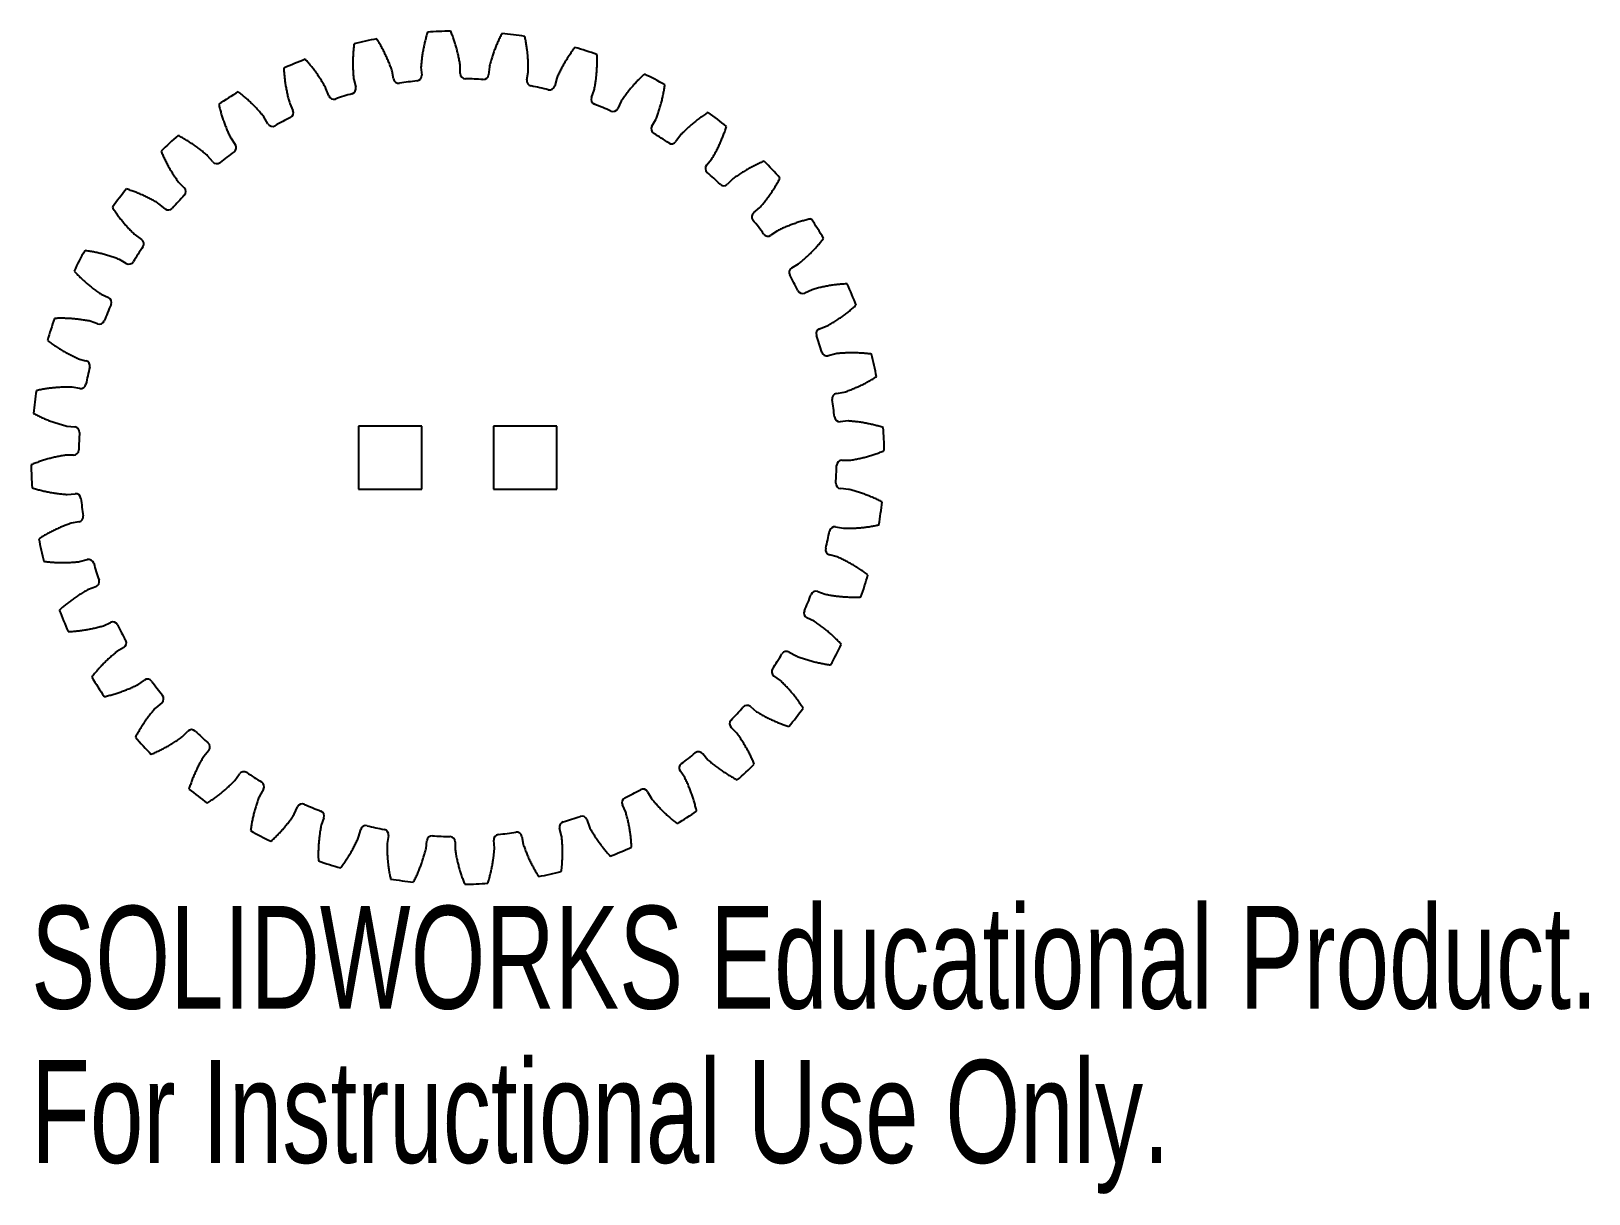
# Model space of a CAD drawing. Header units: inches. Extents: x -0.79 to 2.09, y -1.36 to 0.79.
import ezdxf

# ---------------------------------------------------------------- set-up
doc = ezdxf.new("R2010")
doc.units = ezdxf.units.IN
doc.header["$MEASUREMENT"] = 0
doc.styles.add('SLDTEXTSTYLE0', font='TXT', dxfattribs={"width": 0.7})

msp = doc.modelspace()

# ---------------------------------------------------------------- linework, layer by layer
at = {"color": 7, "linetype": 'Continuous', "lineweight": 25}
for p, q in [((-0.068, 0.7229), (-0.0667, 0.7083)), ((0.0047, 0.7115), (0.0047, 0.7261)), ((0.0586, 0.7237), (0.0573, 0.7092)), ((-0.1925, 0.7001), (-0.1887, 0.686)), ((-0.1189, 0.7015), (-0.1214, 0.7159)), ((0.1282, 0.6998), (0.1307, 0.7142)), ((0.1834, 0.7026), (0.1796, 0.6884)), ((-0.2389, 0.6702), (-0.2439, 0.6839)), ((0.2478, 0.6669), (0.2528, 0.6807)), ((-0.3111, 0.6561), (-0.305, 0.6428)), ((0.3026, 0.6601), (0.2964, 0.6468)), ((-0.3516, 0.6185), (-0.359, 0.6312)), ((0.3598, 0.6138), (0.3671, 0.6265)), ((-0.4203, 0.5921), (-0.4119, 0.5801)), ((0.4126, 0.5975), (0.4042, 0.5855)), ((-0.4537, 0.548), (-0.4631, 0.5593)), ((0.4609, 0.542), (0.4703, 0.5532)), ((-0.5168, 0.5101), (-0.5064, 0.4997)), ((0.5101, 0.5168), (0.4997, 0.5064)), ((-0.542, 0.4609), (-0.5532, 0.4703)), ((0.548, 0.4537), (0.5593, 0.4631)), ((-0.5975, 0.4126), (-0.5855, 0.4042)), ((0.5921, 0.4203), (0.5801, 0.4119)), ((-0.6138, 0.3598), (-0.6265, 0.3671)), ((0.6185, 0.3516), (0.6312, 0.359)), ((-0.6601, 0.3026), (-0.6468, 0.2964)), ((0.6561, 0.3111), (0.6428, 0.305)), ((-0.6669, 0.2478), (-0.6807, 0.2528)), ((0.6702, 0.2389), (0.6839, 0.2439)), ((-0.7026, 0.1834), (-0.6884, 0.1796)), ((0.7001, 0.1925), (0.686, 0.1887)), ((-0.6998, 0.1282), (-0.7142, 0.1307)), ((0.7015, 0.1189), (0.7159, 0.1214)), ((-0.7237, 0.0586), (-0.7092, 0.0573)), ((-0.1835, 0.0585), (-0.1835, -0.0585)), ((-0.0665, 0.0585), (-0.1835, 0.0585)), ((-0.0665, -0.0585), (-0.0665, 0.0585)), ((0.1835, 0.0585), (0.0665, 0.0585)), ((0.0665, 0.0585), (0.0665, -0.0585)), ((0.1835, -0.0585), (0.1835, 0.0585)), ((0.7229, 0.068), (0.7083, 0.0667)), ((-0.7115, 0.0047), (-0.7261, 0.0047)), ((0.7115, -0.0047), (0.7261, -0.0047)), ((0.7237, -0.0586), (0.7092, -0.0573)), ((-0.7229, -0.068), (-0.7083, -0.0667)), ((-0.1835, -0.0585), (-0.0665, -0.0585)), ((0.0665, -0.0585), (0.1835, -0.0585)), ((-0.7015, -0.1189), (-0.7159, -0.1214)), ((0.6998, -0.1282), (0.7142, -0.1307)), ((-0.7001, -0.1925), (-0.686, -0.1887)), ((0.7026, -0.1834), (0.6884, -0.1796)), ((-0.6702, -0.2389), (-0.6839, -0.2439)), ((0.6669, -0.2478), (0.6807, -0.2528)), ((-0.6561, -0.3111), (-0.6428, -0.305)), ((0.6601, -0.3026), (0.6468, -0.2964)), ((-0.6185, -0.3516), (-0.6312, -0.359)), ((0.6138, -0.3598), (0.6265, -0.3671)), ((-0.5921, -0.4203), (-0.5801, -0.4119)), ((0.5975, -0.4126), (0.5855, -0.4042)), ((-0.548, -0.4537), (-0.5593, -0.4631)), ((0.542, -0.4609), (0.5532, -0.4703)), ((-0.5101, -0.5168), (-0.4997, -0.5064)), ((0.5168, -0.5101), (0.5064, -0.4997)), ((-0.4609, -0.542), (-0.4703, -0.5532)), ((0.4537, -0.548), (0.4631, -0.5593)), ((-0.4126, -0.5975), (-0.4042, -0.5855)), ((0.4203, -0.5921), (0.4119, -0.5801)), ((-0.3598, -0.6138), (-0.3671, -0.6265)), ((0.3516, -0.6185), (0.359, -0.6312)), ((-0.3026, -0.6601), (-0.2964, -0.6468)), ((0.3111, -0.6561), (0.305, -0.6428)), ((-0.2478, -0.6669), (-0.2528, -0.6807)), ((-0.1834, -0.7026), (-0.1796, -0.6884)), ((0.1925, -0.7001), (0.1887, -0.686)), ((0.2389, -0.6702), (0.2439, -0.6839)), ((-0.1282, -0.6998), (-0.1307, -0.7142)), ((-0.0586, -0.7237), (-0.0573, -0.7092)), ((-0.0047, -0.7115), (-0.0047, -0.7261)), ((0.068, -0.7229), (0.0667, -0.7083)), ((0.1189, -0.7015), (0.1214, -0.7159))]:
    msp.add_line(p, q, dxfattribs=at)
for centre, radius, start, end in [((0, 0), 0.79, 90.9481, 94.0519), ((0, 0), 0.79, 80.9481, 84.0519), ((0, 0), 0.79, 100.9481, 104.0519), ((0, 0), 0.79, 70.9481, 74.0519), ((0, 0), 0.79, 110.9481, 114.0519), ((-0.1092, 0.7032), 0.00982, 190, 278.8295), ((0, 0), 0.7018, 96.1705, 98.8295), ((-0.0765, 0.7075), 0.00982, 276.1705, 5), ((0.0145, 0.7115), 0.00982, 180, 268.8295), ((0, 0), 0.7018, 86.1705, 88.8295), ((0.0475, 0.71), 0.00982, 266.1705, 355), ((0.1379, 0.6981), 0.00982, 170, 258.8295), ((0, 0), 0.79, 60.9481, 64.0519), ((0, 0), 0.79, 120.9481, 124.0519), ((-0.2297, 0.6735), 0.00982, 200, 288.8295), ((0, 0), 0.7018, 106.1705, 108.8295), ((-0.1982, 0.6835), 0.00982, 286.1705, 15), ((0, 0), 0.7018, 76.1705, 78.8295), ((0.1701, 0.691), 0.00982, 256.1705, 345), ((0.257, 0.6636), 0.00982, 160, 248.8295), ((-0.3139, 0.6387), 0.00982, 296.1705, 25), ((0, 0), 0.7018, 66.1705, 68.8295), ((0.2875, 0.6509), 0.00982, 246.1705, 335), ((0, 0), 0.79, 50.9481, 54.0519), ((-0.3431, 0.6234), 0.00982, 210, 298.8295), ((0, 0), 0.7018, 116.1705, 118.8295), ((0.3683, 0.6089), 0.00982, 150, 238.8295), ((0, 0), 0.79, 130.9481, 134.0519), ((-0.42, 0.5745), 0.00982, 306.1705, 35), ((0, 0), 0.7018, 56.1705, 58.8295), ((0.3962, 0.5911), 0.00982, 236.1705, 325), ((0, 0), 0.7018, 126.1705, 128.8295), ((0, 0), 0.79, 40.9481, 44.0519), ((-0.4462, 0.5544), 0.00982, 220, 308.8295), ((0.4685, 0.5357), 0.00982, 140, 228.8295), ((0, 0), 0.7018, 46.1705, 48.8295), ((0, 0), 0.79, 140.9481, 144.0519), ((-0.5134, 0.4928), 0.00982, 316.1705, 45), ((0.4928, 0.5134), 0.00982, 226.1705, 315), ((-0.5357, 0.4685), 0.00982, 230, 318.8295), ((0, 0), 0.7018, 136.1705, 138.8295), ((0.5544, 0.4462), 0.00982, 130, 218.8295), ((0, 0), 0.7018, 36.1705, 38.8295), ((0, 0), 0.79, 30.9481, 34.0519), ((-0.5911, 0.3962), 0.00982, 326.1705, 55), ((0.5745, 0.42), 0.00982, 216.1705, 305), ((0, 0), 0.79, 150.9481, 154.0519), ((0, 0), 0.7018, 146.1705, 148.8295), ((-0.6089, 0.3683), 0.00982, 240, 328.8295), ((0.6234, 0.3431), 0.00982, 120, 208.8295), ((0, 0), 0.7018, 26.1705, 28.8295), ((0, 0), 0.79, 20.9481, 24.0519), ((-0.6509, 0.2875), 0.00982, 336.1705, 65), ((0.6387, 0.3139), 0.00982, 206.1705, 295), ((0, 0), 0.7018, 156.1705, 158.8295), ((0, 0), 0.79, 160.9481, 164.0519), ((-0.6636, 0.257), 0.00982, 250, 338.8295), ((0.6735, 0.2297), 0.00982, 110, 198.8295), ((0, 0), 0.7018, 16.1705, 18.8295), ((-0.691, 0.1701), 0.00982, 346.1705, 75), ((0.6835, 0.1982), 0.00982, 196.1705, 285), ((0, 0), 0.79, 10.9481, 14.0519), ((0, 0), 0.7018, 166.1705, 168.8295), ((0, 0), 0.79, 170.9481, 174.0519), ((-0.6981, 0.1379), 0.00982, 260, 348.8295), ((0.7032, 0.1092), 0.00982, 100, 188.8295), ((0, 0), 0.7018, 6.1705, 8.8295), ((0.7075, 0.0765), 0.00982, 186.1705, 275), ((-0.71, 0.0475), 0.00982, 356.1705, 85), ((0, 0), 0.7018, 176.1705, 178.8295), ((0, 0), 0.79, 0.9481, 4.0519), ((-0.7115, 0.0145), 0.00982, 270, 358.8295), ((0, 0), 0.79, 180.9481, 184.0519), ((0, 0), 0.7018, 356.1705, 358.8295), ((0.7115, -0.0145), 0.00982, 90, 178.8295), ((0.71, -0.0475), 0.00982, 176.1705, 265), ((-0.7075, -0.0765), 0.00982, 6.1705, 95), ((0, 0), 0.7018, 186.1705, 188.8295), ((0, 0), 0.79, 350.9481, 354.0519), ((-0.7032, -0.1092), 0.00982, 280, 8.8295), ((0, 0), 0.7018, 346.1705, 348.8295), ((0.6981, -0.1379), 0.00982, 80, 168.8295), ((0, 0), 0.79, 190.9481, 194.0519), ((0.691, -0.1701), 0.00982, 166.1705, 255), ((-0.6835, -0.1982), 0.00982, 16.1705, 105), ((0, 0), 0.7018, 196.1705, 198.8295), ((-0.6735, -0.2297), 0.00982, 290, 18.8295), ((0, 0), 0.79, 340.9481, 344.0519), ((0, 0), 0.7018, 336.1705, 338.8295), ((0.6636, -0.257), 0.00982, 70, 158.8295), ((0, 0), 0.79, 200.9481, 204.0519), ((0.6509, -0.2875), 0.00982, 156.1705, 245), ((-0.6387, -0.3139), 0.00982, 26.1705, 115), ((0, 0), 0.7018, 206.1705, 208.8295), ((-0.6234, -0.3431), 0.00982, 300, 28.8295), ((0, 0), 0.79, 330.9481, 334.0519), ((0, 0), 0.7018, 326.1705, 328.8295), ((0.6089, -0.3683), 0.00982, 60, 148.8295), ((0.5911, -0.3962), 0.00982, 146.1705, 235), ((0, 0), 0.79, 210.9481, 214.0519), ((-0.5745, -0.42), 0.00982, 36.1705, 125), ((0, 0), 0.7018, 216.1705, 218.8295), ((-0.5544, -0.4462), 0.00982, 310, 38.8295), ((0.5357, -0.4685), 0.00982, 50, 138.8295), ((0.5134, -0.4928), 0.00982, 136.1705, 225), ((0, 0), 0.7018, 316.1705, 318.8295), ((0, 0), 0.79, 320.9481, 324.0519), ((0, 0), 0.79, 220.9481, 224.0519), ((-0.4928, -0.5134), 0.00982, 46.1705, 135), ((0, 0), 0.7018, 226.1705, 228.8295), ((-0.4685, -0.5357), 0.00982, 320, 48.8295), ((0, 0), 0.7018, 306.1705, 308.8295), ((0.4462, -0.5544), 0.00982, 40, 128.8295), ((0.42, -0.5745), 0.00982, 126.1705, 215), ((0, 0), 0.79, 310.9481, 314.0519), ((-0.3962, -0.5911), 0.00982, 56.1705, 145), ((0, 0), 0.7018, 236.1705, 238.8295), ((-0.3683, -0.6089), 0.00982, 330, 58.8295), ((0, 0), 0.79, 230.9481, 234.0519), ((0.3139, -0.6387), 0.00982, 116.1705, 205), ((0, 0), 0.7018, 296.1705, 298.8295), ((0.3431, -0.6234), 0.00982, 30, 118.8295), ((-0.2875, -0.6509), 0.00982, 66.1705, 155), ((0, 0), 0.7018, 246.1705, 248.8295), ((-0.257, -0.6636), 0.00982, 340, 68.8295), ((0, 0), 0.79, 300.9481, 304.0519), ((0, 0), 0.79, 240.9481, 244.0519), ((-0.1701, -0.691), 0.00982, 76.1705, 165), ((0, 0), 0.7018, 256.1705, 258.8295), ((-0.1379, -0.6981), 0.00982, 350, 78.8295), ((0.1982, -0.6835), 0.00982, 106.1705, 195), ((0, 0), 0.7018, 286.1705, 288.8295), ((0.2297, -0.6735), 0.00982, 20, 108.8295), ((-0.0475, -0.71), 0.00982, 86.1705, 175), ((0, 0), 0.7018, 266.1705, 268.8295), ((-0.0145, -0.7115), 0.00982, 0, 88.8295), ((0.0765, -0.7075), 0.00982, 96.1705, 185), ((0, 0), 0.7018, 276.1705, 278.8295), ((0.1092, -0.7032), 0.00982, 10, 98.8295), ((0, 0), 0.79, 250.9481, 254.0519), ((0, 0), 0.79, 290.9481, 294.0519), ((0, 0), 0.79, 280.9481, 284.0519), ((0, 0), 0.79, 260.9481, 264.0519), ((0, 0), 0.79, 270.9481, 274.0519)]:
    msp.add_arc(centre, radius, start, end, dxfattribs=at)
for points in [[(-0.0558, 0.788), (-0.0658, 0.7564), (-0.068, 0.7229)], [(0.0047, 0.7261), (-0.0003, 0.7593), (-0.0131, 0.7899)], [(0.0819, 0.7857), (0.0665, 0.7564), (0.0586, 0.7237)], [(0.1307, 0.7142), (0.1315, 0.7478), (0.1243, 0.7802)], [(-0.1918, 0.7664), (-0.1962, 0.7335), (-0.1925, 0.7001)], [(-0.1214, 0.7159), (-0.1322, 0.7477), (-0.15, 0.7756)], [(0.2171, 0.7596), (0.1968, 0.7333), (0.1834, 0.7026)], [(-0.322, 0.7214), (-0.3206, 0.6883), (-0.3111, 0.6561)], [(-0.2439, 0.6839), (-0.26, 0.7134), (-0.2824, 0.7378)], [(0.2528, 0.6807), (0.2594, 0.7136), (0.2579, 0.7467)], [(0.3457, 0.7104), (0.3212, 0.688), (0.3026, 0.6601)], [(-0.359, 0.6312), (-0.3799, 0.6574), (-0.4063, 0.6775)], [(0.3671, 0.6265), (0.3793, 0.6577), (0.3836, 0.6906)], [(-0.4424, 0.6545), (-0.4352, 0.6221), (-0.4203, 0.5921)], [(0.4638, 0.6395), (0.4358, 0.6218), (0.4126, 0.5975)], [(0.4703, 0.5532), (0.4878, 0.5818), (0.4977, 0.6135)], [(-0.4631, 0.5593), (-0.4883, 0.5814), (-0.5177, 0.5967)], [(-0.5493, 0.5678), (-0.5366, 0.5371), (-0.5168, 0.5101)], [(0.5678, 0.5493), (0.5371, 0.5366), (0.5101, 0.5168)], [(-0.5532, 0.4703), (-0.5818, 0.4878), (-0.6135, 0.4977)], [(0.5593, 0.4631), (0.5814, 0.4883), (0.5967, 0.5177)], [(-0.6395, 0.4638), (-0.6218, 0.4358), (-0.5975, 0.4126)], [(0.6545, 0.4424), (0.6221, 0.4352), (0.5921, 0.4203)], [(0.6312, 0.359), (0.6574, 0.3799), (0.6775, 0.4063)], [(-0.6265, 0.3671), (-0.6577, 0.3793), (-0.6906, 0.3836)], [(-0.7104, 0.3457), (-0.688, 0.3212), (-0.6601, 0.3026)], [(0.7214, 0.322), (0.6883, 0.3206), (0.6561, 0.3111)], [(0.6839, 0.2439), (0.7134, 0.26), (0.7378, 0.2824)], [(-0.6807, 0.2528), (-0.7136, 0.2594), (-0.7467, 0.2579)], [(-0.7596, 0.2171), (-0.7333, 0.1968), (-0.7026, 0.1834)], [(0.7664, 0.1918), (0.7335, 0.1962), (0.7001, 0.1925)], [(0.7159, 0.1214), (0.7477, 0.1322), (0.7756, 0.15)], [(-0.7142, 0.1307), (-0.7478, 0.1315), (-0.7802, 0.1243)], [(-0.7857, 0.0819), (-0.7564, 0.0665), (-0.7237, 0.0586)], [(0.788, 0.0558), (0.7564, 0.0658), (0.7229, 0.068)], [(-0.7261, 0.0047), (-0.7593, -0.0003), (-0.7899, -0.0131)], [(0.7261, -0.0047), (0.7593, 0.0003), (0.7899, 0.0131)], [(-0.788, -0.0558), (-0.7564, -0.0658), (-0.7229, -0.068)], [(0.7857, -0.0819), (0.7564, -0.0665), (0.7237, -0.0586)], [(-0.7159, -0.1214), (-0.7477, -0.1322), (-0.7756, -0.15)], [(0.7142, -0.1307), (0.7478, -0.1315), (0.7802, -0.1243)], [(-0.7664, -0.1918), (-0.7335, -0.1962), (-0.7001, -0.1925)], [(0.7596, -0.2171), (0.7333, -0.1968), (0.7026, -0.1834)], [(-0.6839, -0.2439), (-0.7134, -0.26), (-0.7378, -0.2824)], [(0.6807, -0.2528), (0.7136, -0.2594), (0.7467, -0.2579)], [(-0.7214, -0.322), (-0.6883, -0.3206), (-0.6561, -0.3111)], [(0.7104, -0.3457), (0.688, -0.3212), (0.6601, -0.3026)], [(-0.6312, -0.359), (-0.6574, -0.3799), (-0.6775, -0.4063)], [(0.6265, -0.3671), (0.6577, -0.3793), (0.6906, -0.3836)], [(-0.6545, -0.4424), (-0.6221, -0.4352), (-0.5921, -0.4203)], [(0.6395, -0.4638), (0.6218, -0.4358), (0.5975, -0.4126)], [(-0.5593, -0.4631), (-0.5814, -0.4883), (-0.5967, -0.5177)], [(0.5532, -0.4703), (0.5818, -0.4878), (0.6135, -0.4977)], [(-0.5678, -0.5493), (-0.5371, -0.5366), (-0.5101, -0.5168)], [(0.5493, -0.5678), (0.5366, -0.5371), (0.5168, -0.5101)], [(-0.4703, -0.5532), (-0.4878, -0.5818), (-0.4977, -0.6135)], [(0.4631, -0.5593), (0.4883, -0.5814), (0.5177, -0.5967)], [(-0.4638, -0.6395), (-0.4358, -0.6218), (-0.4126, -0.5975)], [(0.4424, -0.6545), (0.4352, -0.6221), (0.4203, -0.5921)], [(-0.3671, -0.6265), (-0.3793, -0.6577), (-0.3836, -0.6906)], [(0.359, -0.6312), (0.3799, -0.6574), (0.4063, -0.6775)], [(-0.3457, -0.7104), (-0.3212, -0.688), (-0.3026, -0.6601)], [(0.322, -0.7214), (0.3206, -0.6883), (0.3111, -0.6561)], [(-0.2528, -0.6807), (-0.2594, -0.7136), (-0.2579, -0.7467)], [(0.2439, -0.6839), (0.26, -0.7134), (0.2824, -0.7378)], [(-0.2171, -0.7596), (-0.1968, -0.7333), (-0.1834, -0.7026)], [(-0.1307, -0.7142), (-0.1315, -0.7478), (-0.1243, -0.7802)], [(0.1214, -0.7159), (0.1322, -0.7477), (0.15, -0.7756)], [(0.1918, -0.7664), (0.1962, -0.7335), (0.1925, -0.7001)], [(-0.0819, -0.7857), (-0.0665, -0.7564), (-0.0586, -0.7237)], [(-0.0047, -0.7261), (0.0003, -0.7593), (0.0131, -0.7899)], [(0.0558, -0.788), (0.0658, -0.7564), (0.068, -0.7229)]]:
    msp.add_open_spline(points, degree=2, dxfattribs=at)

# ---------------------------------------------------------------- texts
at = {"color": 7, "linetype": 'Continuous', "char_height": 0.1903, "attachment_point": 1, "style": 'SLDTEXTSTYLE0'}
for s, insert in [('SOLIDWORKS Educational Product.', (-0.7899, -0.83)), ('For Instructional Use Only.', (-0.7899, -1.1155))]:
    msp.add_mtext(s, dxfattribs=dict(at, insert=insert))

doc.saveas('drawing.dxf')
